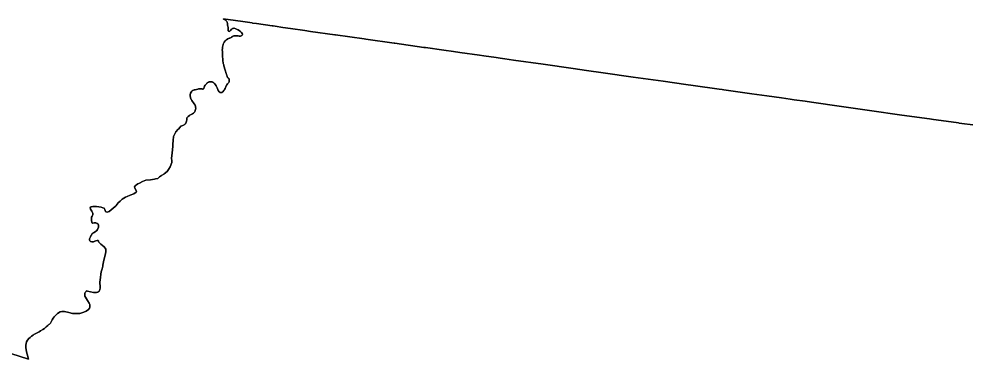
# Model space of a CAD drawing. Header units: inches. Extents: x 141448 to 685535, y 3466439 to 4099221.
# Drawn here: x 381491 to 432422, y 3749841 to 3768114 of the extents above; entities that cross this region are included whole.
import ezdxf

# ---------------------------------------------------------------- set-up
doc = ezdxf.new("R2010")
doc.units = ezdxf.units.IN
doc.header["$MEASUREMENT"] = 0
doc.layers.add('az_county', color=7, linetype='Continuous')

msp = doc.modelspace()

# ---------------------------------------------------------------- linework, layer by layer
at = {"layer": 'az_county'}
for points in [[(432927.71875, 3762399), (432058.59375, 3762523.25), (432016.78125, 3762529.25), (431624.09375, 3762584.75), (430675.6875, 3762719.75), (430675.6875, 3762714.75), (430461.65625, 3762744.5), (429775.9375, 3762840.25), (428849.15625, 3762971.5), (427354.5625, 3763183), (425730.34375, 3763412.75), (424109.625, 3763642.25), (423774.8125, 3763689.75), (423174.40625, 3763773.75), (422956.125, 3763804.5), (422729.21875, 3763836), (422498.03125, 3763868.5), (421715.8125, 3763978.5), (420894.53125, 3764094), (419394.78125, 3764304.5), (419301.1875, 3764317.75), (419144.875, 3764344.5), (417740.6875, 3764538.5), (417345.5, 3764593), (416130.1875, 3764765.75), (414513.1875, 3764995.5), (412909.75, 3765223.75), (412018.96875, 3765350.5), (411290.96875, 3765453.5), (409677.84375, 3765682.5), (408092.46875, 3765907), (407617.71875, 3765972.25), (407361.53125, 3766010), (407157.3125, 3766040.25), (406487.71875, 3766135.5), (406254.3125, 3766168.75), (405204.1875, 3766315.5), (404861.5, 3766363.25), (404347, 3766435), (403344.5, 3766577.5), (403270.40625, 3766587.75), (401696.5625, 3766809.25), (401663.46875, 3766813.75), (400140.34375, 3767028.5), (400053.9375, 3767040.5), (398517.40625, 3767258), (398473.59375, 3767264), (397168.09375, 3767447.5), (396866.3125, 3767491.5), (396093.78125, 3767604), (395683.65625, 3767661.75), (395261.78125, 3767721.5), (395159.65625, 3767736), (395111.375, 3767743), (394259.4375, 3767865.25), (394052.25, 3767895), (394024.4375, 3767899), (393651.53125, 3767952), (393009.75, 3768043.5), (392601.9375, 3768098.5), (392486.34375, 3768114.25), (392499.625, 3768097), (392529.4375, 3768091), (392582.34375, 3768068.75), (392616.34375, 3768047.25), (392642.4375, 3768018.5), (392665.4375, 3767984), (392686.03125, 3767939.5), (392697.34375, 3767871), (392698.9375, 3767816.75), (392706.03125, 3767775.75), (392721.125, 3767732.5), (392728.34375, 3767703.5), (392734.9375, 3767669.5), (392737.84375, 3767634.5), (392741.84375, 3767576.5), (392741.75, 3767551), (392736.25, 3767521.5), (392740.34375, 3767497.25), (392746.34375, 3767477), (392765.125, 3767452.5), (392792.53125, 3767443.25), (392823.03125, 3767450.5), (392870.03125, 3767499), (392928.25, 3767564.25), (392953.25, 3767581.25), (392976.34375, 3767594.5), (393011.75, 3767607.5), (393048.9375, 3767615.75), (393069.75, 3767617), (393156.03125, 3767585), (393228.34375, 3767551.5), (393279.4375, 3767526.5), (393348.75, 3767482), (393402.125, 3767441), (393424.53125, 3767420.75), (393462.25, 3767382), (393491.84375, 3767341.75), (393504.53125, 3767310.5), (393505.75, 3767283.5), (393496.34375, 3767246.5), (393481.75, 3767228.25), (393447.53125, 3767208), (393400.53125, 3767195), (393336.03125, 3767193.5), (393273.9375, 3767201.5), (393214.84375, 3767209), (393097.34375, 3767212), (393064.4375, 3767210.25), (393041.9375, 3767206.5), (393012.03125, 3767198.25), (392982.75, 3767177), (392924.03125, 3767129), (392896.625, 3767111.25), (392864.84375, 3767096), (392827.75, 3767084.75), (392799.625, 3767075), (392766.03125, 3767061.75), (392722.25, 3767041.75), (392655.625, 3766998), (392625, 3766978.5), (392600.71875, 3766960.5), (392573.21875, 3766936), (392533.3125, 3766875), (392506.3125, 3766830), (392492.8125, 3766797.75), (392481.71875, 3766763.5), (392475, 3766739), (392457.59375, 3766668.5), (392444.5, 3766596.5), (392439, 3766567.75), (392434.59375, 3766539), (392430.21875, 3766506), (392427.59375, 3766457.25), (392429.71875, 3766362), (392431.3125, 3766330.75), (392431.8125, 3766296), (392436.40625, 3766213.5), (392438.3125, 3766170), (392440.3125, 3766126.25), (392442.5, 3766061.5), (392448.90625, 3765985.75), (392456.5, 3765886.75), (392460.71875, 3765859.25), (392463.59375, 3765830), (392470.71875, 3765790.25), (392476.3125, 3765756), (392480.8125, 3765728.5), (392500, 3765654), (392517.5, 3765595.25), (392530.09375, 3765542.5), (392564.90625, 3765423), (392583, 3765364), (392635.3125, 3765191), (392653.40625, 3765139.25), (392675, 3765075), (392686.5, 3765038.25), (392693.09375, 3765006), (392697.21875, 3764985.75), (392703.8125, 3764962), (392736, 3764936.75), (392767.71875, 3764927), (392787.09375, 3764905.5), (392797.71875, 3764823.5), (392796.3125, 3764757.5), (392791.3125, 3764728.5), (392774.71875, 3764699.5), (392757.59375, 3764679), (392709.3125, 3764625.5), (392667.71875, 3764577.5), (392656.90625, 3764560), (392647.5, 3764545), (392630.3125, 3764512), (392573.8125, 3764386), (392545.5, 3764323.75), (392530.21875, 3764296.5), (392514.90625, 3764272.5), (392457.3125, 3764198.25), (392443.21875, 3764185.5), (392427.3125, 3764174.5), (392410.3125, 3764166), (392394.21875, 3764158.5), (392373.5, 3764156.5), (392354.40625, 3764155.25), (392335.40625, 3764156.75), (392316.71875, 3764160.75), (392298.8125, 3764167.25), (392281.90625, 3764176.25), (392258.21875, 3764194.75), (392209.21875, 3764268.25), (392182.5, 3764320.25), (392142.71875, 3764414.5), (392092.5, 3764512.25), (392058, 3764568), (392006.71875, 3764640.5), (391999.3125, 3764651.25), (391953.21875, 3764698), (391936.71875, 3764707.5), (391919.71875, 3764716.5), (391902.21875, 3764724), (391884.21875, 3764730.25), (391865.8125, 3764735.5), (391847.09375, 3764739.25), (391828.21875, 3764742), (391809.21875, 3764743.5), (391790, 3764743.5), (391771, 3764742.5), (391752, 3764740), (391733.3125, 3764736.25), (391714.8125, 3764731.5), (391696.71875, 3764725.25), (391679.0625, 3764718), (391661.96875, 3764709.5), (391645.375, 3764700), (391629.5625, 3764689.25), (391614.46875, 3764677.5), (391600.1875, 3764665), (391586.78125, 3764651.25), (391574.28125, 3764637), (391556.375, 3764612), (391529.6875, 3764575.75), (391512.875, 3764553), (391477.375, 3764509), (391458.96875, 3764472.5), (391444.78125, 3764426), (391433.6875, 3764394), (391430.1875, 3764375), (391420.1875, 3764359), (391405.1875, 3764347.5), (391386.96875, 3764342), (391367.96875, 3764343), (391348.96875, 3764352.5), (391284.96875, 3764364), (391203.375, 3764357.5), (391149.1875, 3764351.5), (391107.1875, 3764346.25), (391047.375, 3764327), (390971.1875, 3764310.75), (390912.0625, 3764301.75), (390873.6875, 3764293.5), (390822.375, 3764267.25), (390783.28125, 3764227.75), (390749.6875, 3764184.5), (390725.0625, 3764131.5), (390706.46875, 3764044.25), (390701.375, 3763987), (390702.46875, 3763954), (390708.46875, 3763921), (390715.5625, 3763884.25), (390754.78125, 3763790), (390770.46875, 3763762), (390789.28125, 3763728.25), (390828.6875, 3763672.5), (390882.5625, 3763599.5), (390921.96875, 3763549.5), (390958.28125, 3763484.5), (390980.6875, 3763433.75), (390992.5625, 3763380), (390997.78125, 3763312.75), (390989.0625, 3763248.75), (390976.0625, 3763190.75), (390945.375, 3763131.5), (390917.78125, 3763093.25), (390898.28125, 3763073), (390875.6875, 3763053.75), (390826.78125, 3763018.5), (390756.0625, 3762980.25), (390748.0625, 3762980.25), (390714.46875, 3762961.5), (390684.6875, 3762948), (390655.96875, 3762933), (390588.1875, 3762882), (390548.34375, 3762837), (390526.4375, 3762794.75), (390514.25, 3762749), (390517.25, 3762693), (390503.65625, 3762628.75), (390487.53125, 3762564.5), (390451.9375, 3762487), (390417.65625, 3762459.5), (390371.03125, 3762420), (390304.53125, 3762389.5), (390203.75, 3762349), (390135.75, 3762288), (390064.53125, 3762193.25), (390059.15625, 3762186), (389932.4375, 3762057), (389867.4375, 3761947), (389793.75, 3761805), (389782.84375, 3761588), (389769.15625, 3761382), (389761.9375, 3761272.5), (389728.65625, 3760908), (389694.96875, 3760641), (389708.6875, 3760496.5), (389703.46875, 3760396.5), (389623.46875, 3760170), (389528.0625, 3760024.75), (389462.96875, 3759926), (389303.28125, 3759799), (389273.1875, 3759778), (389163.75, 3759701), (389105.4375, 3759669), (389051.84375, 3759639.75), (389013.25, 3759603), (389002.25, 3759569), (388967.34375, 3759547), (388841.53125, 3759524), (388776.75, 3759512), (388559.9375, 3759476), (388322.9375, 3759446.5), (388126.75, 3759372), (387972.03125, 3759288.5), (387881.65625, 3759257.5), (387806.34375, 3759203.5), (387753.15625, 3759161), (387708.34375, 3759087), (387727.75, 3759029), (387803.15625, 3758888), (387807.25, 3758833.75), (387790.65625, 3758800), (387675.03125, 3758724.75), (387477.65625, 3758647.5), (387307.15625, 3758570.5), (387228.15625, 3758532.5), (387127.9375, 3758484.75), (387044.75, 3758427), (386929.15625, 3758326.25), (386818.4375, 3758241), (386717.25, 3758096.5), (386696.4375, 3758062.25), (386673.25, 3758043), (386350.625, 3757772.75), (386242.5, 3757739.25), (386171.125, 3757745), (386152.8125, 3757775), (386106.71875, 3757879.75), (386067.8125, 3757948.25), (386002.40625, 3757970.25), (385909.21875, 3758001.75), (385663.21875, 3758031.25), (385592.125, 3758034), (385460.5, 3758039.5), (385368.90625, 3758027.5), (385321.125, 3757980), (385335.625, 3757899.25), (385412.21875, 3757794.75), (385451.125, 3757712.75), (385460.125, 3757652.75), (385456.90625, 3757583.75), (385429.90625, 3757519.5), (385390.625, 3757470.25), (385389.21875, 3757379.25), (385399.71875, 3757301.25), (385415.625, 3757185.25), (385471, 3757150.25), (385530.90625, 3757167.25), (385587.21875, 3757158), (385618.8125, 3757153), (385696.21875, 3757121), (385746.8125, 3757082.25), (385771.71875, 3757038.75), (385771, 3756985.25), (385764.71875, 3756924), (385707.625, 3756794), (385680, 3756750.25), (385584.625, 3756683.75), (385495.90625, 3756622.25), (385437.21875, 3756578.25), (385388.40625, 3756499.25), (385381.40625, 3756488.25), (385343.90625, 3756413), (385299.21875, 3756340.25), (385290.625, 3756307.25), (385287.3125, 3756244.5), (385306.125, 3756186.25), (385346.90625, 3756148.25), (385403.125, 3756137.75), (385495.3125, 3756146.75), (385578.5, 3756173.75), (385633.40625, 3756191.75), (385699.40625, 3756206.25), (385742.125, 3756201.75), (385766.5, 3756191.75), (385773.71875, 3756149.25), (385792.65625, 3756116), (385818.15625, 3756081.25), (385891.25, 3756019.75), (386072.25, 3755867.75), (386165.9375, 3755750.75), (386166.75, 3755705.25), (386167.53125, 3755660.25), (386166.75, 3755595), (386127.84375, 3755424), (386063.03125, 3755157.75), (386005.9375, 3754883.75), (385993.75, 3754825.25), (385959.84375, 3754681.75), (385919.75, 3754529.75), (385896.25, 3754405.25), (385870.15625, 3754217.75), (385846.25, 3753980), (385852.9375, 3753705.75), (385850.9375, 3753668.25), (385835.4375, 3753566.25), (385807.15625, 3753491.75), (385751.4375, 3753444.75), (385725.25, 3753430.25), (385657.4375, 3753415.25), (385579.25, 3753413.5), (385541.84375, 3753417.75), (385505.34375, 3753422.25), (385178.9375, 3753496.5), (385142.9375, 3753500.25), (385114.15625, 3753494.75), (385081.15625, 3753458.75), (385048.03125, 3753408.75), (385038.15625, 3753374.75), (385034.65625, 3753279.75), (385033.53125, 3753250.5), (385042.65625, 3753212.75), (385066.25, 3753161.25), (385186.15625, 3752994.25), (385274.9375, 3752850.25), (385299.75, 3752766.5), (385309.25, 3752645.25), (385304.84375, 3752604.5), (385290.15625, 3752570.25), (385226.9375, 3752494.75), (385106.4375, 3752411.75), (384980.53125, 3752351.75), (384757.53125, 3752295.5), (384650.65625, 3752281.75), (384472.9375, 3752287), (384366.65625, 3752296.25), (384171.125, 3752339.75), (383942.3125, 3752392), (383913.71875, 3752395), (383845.8125, 3752402.25), (383797, 3752399.25), (383708.125, 3752374.25), (383564.90625, 3752283.75), (383469.21875, 3752197.25), (383391.3125, 3752110.5), (383335.71875, 3752044.75), (383281.71875, 3751948.75), (383227.71875, 3751847.5), (383184.40625, 3751776.75), (383125.71875, 3751718.75), (383106.625, 3751700.25), (383050.71875, 3751645.5), (382961.625, 3751573.75), (382856.8125, 3751489.25), (382773.71875, 3751436), (382656, 3751355.5), (382569.21875, 3751301.75), (382464.71875, 3751251.75), (382362, 3751202.75), (382289.8125, 3751153.75), (382252.8125, 3751129), (382164.90625, 3751065.75), (382089.1875, 3750999.75), (382021.96875, 3750937), (381956.875, 3750850.75), (381900.875, 3750756.75), (381872.96875, 3750675.25), (381863.375, 3750584.75), (381860.46875, 3750503.5), (381863.375, 3750449.75), (381873.46875, 3750349.5), (381896.71875, 3750220.75), (381928.625, 3750106.75), (382003.21875, 3749840.75), (381063.09375, 3750133)], [(381063.09375, 3750133), (382003.21875, 3749840.75), (381928.625, 3750106.75), (381896.71875, 3750220.75), (381873.46875, 3750349.5), (381863.375, 3750449.75), (381860.46875, 3750503.5), (381863.375, 3750584.75), (381872.96875, 3750675.25), (381900.875, 3750756.75), (381956.875, 3750850.75), (382021.96875, 3750937), (382089.1875, 3750999.75), (382164.90625, 3751065.75), (382252.8125, 3751129), (382289.8125, 3751153.75), (382362, 3751202.75), (382464.71875, 3751251.75), (382569.21875, 3751301.75), (382656, 3751355.5), (382773.71875, 3751436), (382856.8125, 3751489.25), (382961.625, 3751573.75), (383050.71875, 3751645.5), (383106.625, 3751700.25), (383125.71875, 3751718.75), (383184.40625, 3751776.75), (383227.71875, 3751847.5), (383281.71875, 3751948.75), (383335.71875, 3752044.75), (383391.3125, 3752110.5), (383469.21875, 3752197.25), (383564.90625, 3752283.75), (383708.125, 3752374.25), (383797, 3752399.25), (383845.8125, 3752402.25), (383913.71875, 3752395), (383942.3125, 3752392), (384171.125, 3752339.75), (384366.65625, 3752296.25), (384472.9375, 3752287), (384650.65625, 3752281.75), (384757.53125, 3752295.5), (384980.53125, 3752351.75), (385106.4375, 3752411.75), (385226.9375, 3752494.75), (385290.15625, 3752570.25), (385304.84375, 3752604.5), (385309.25, 3752645.25), (385299.75, 3752766.5), (385274.9375, 3752850.25), (385186.15625, 3752994.25), (385066.25, 3753161.25), (385042.65625, 3753212.75), (385033.53125, 3753250.5), (385034.65625, 3753279.75), (385038.15625, 3753374.75), (385048.03125, 3753408.75), (385081.15625, 3753458.75), (385114.15625, 3753494.75), (385142.9375, 3753500.25), (385178.9375, 3753496.5), (385505.34375, 3753422.25), (385541.84375, 3753417.75), (385579.25, 3753413.5), (385657.4375, 3753415.25), (385725.25, 3753430.25), (385751.4375, 3753444.75), (385807.15625, 3753491.75), (385835.4375, 3753566.25), (385850.9375, 3753668.25), (385852.9375, 3753705.75), (385846.25, 3753980), (385870.15625, 3754217.75), (385896.25, 3754405.25), (385919.75, 3754529.75), (385959.84375, 3754681.75), (385993.75, 3754825.25), (386005.9375, 3754883.75), (386063.03125, 3755157.75), (386127.84375, 3755424), (386166.75, 3755595), (386167.53125, 3755660.25), (386166.75, 3755705.25), (386165.9375, 3755750.75), (386072.25, 3755867.75), (385891.25, 3756019.75), (385818.15625, 3756081.25), (385792.65625, 3756116), (385773.71875, 3756149.25), (385766.5, 3756191.75), (385742.125, 3756201.75), (385699.40625, 3756206.25), (385633.40625, 3756191.75), (385578.5, 3756173.75), (385495.3125, 3756146.75), (385403.125, 3756137.75), (385346.90625, 3756148.25), (385306.125, 3756186.25), (385287.3125, 3756244.5), (385290.625, 3756307.25), (385299.21875, 3756340.25), (385343.90625, 3756413), (385381.40625, 3756488.25), (385388.40625, 3756499.25), (385437.21875, 3756578.25), (385495.90625, 3756622.25), (385584.625, 3756683.75), (385680, 3756750.25), (385707.625, 3756794), (385764.71875, 3756924), (385771, 3756985.25), (385771.71875, 3757038.75), (385746.8125, 3757082.25), (385696.21875, 3757121), (385618.8125, 3757153), (385587.21875, 3757158), (385530.90625, 3757167.25), (385471, 3757150.25), (385415.625, 3757185.25), (385399.71875, 3757301.25), (385389.21875, 3757379.25), (385390.625, 3757470.25), (385429.90625, 3757519.5), (385456.90625, 3757583.75), (385460.125, 3757652.75), (385451.125, 3757712.75), (385412.21875, 3757794.75), (385335.625, 3757899.25), (385321.125, 3757980), (385368.90625, 3758027.5), (385460.5, 3758039.5), (385592.125, 3758034), (385663.21875, 3758031.25), (385909.21875, 3758001.75), (386002.40625, 3757970.25), (386067.8125, 3757948.25), (386106.71875, 3757879.75), (386152.8125, 3757775), (386171.125, 3757745), (386242.5, 3757739.25), (386350.625, 3757772.75), (386673.25, 3758043), (386696.4375, 3758062.25), (386717.25, 3758096.5), (386818.4375, 3758241), (386929.15625, 3758326.25), (387044.75, 3758427), (387127.9375, 3758484.75), (387228.15625, 3758532.5), (387307.15625, 3758570.5), (387477.65625, 3758647.5), (387675.03125, 3758724.75), (387790.65625, 3758800), (387807.25, 3758833.75), (387803.15625, 3758888), (387727.75, 3759029), (387708.34375, 3759087), (387753.15625, 3759161), (387806.34375, 3759203.5), (387881.65625, 3759257.5), (387972.03125, 3759288.5), (388126.75, 3759372), (388322.9375, 3759446.5), (388559.9375, 3759476), (388776.75, 3759512), (388841.53125, 3759524), (388967.34375, 3759547), (389002.25, 3759569), (389013.25, 3759603), (389051.84375, 3759639.75), (389105.4375, 3759669), (389163.75, 3759701), (389273.1875, 3759778), (389303.28125, 3759799), (389462.96875, 3759926), (389528.0625, 3760024.75), (389623.46875, 3760170), (389703.46875, 3760396.5), (389708.6875, 3760496.5), (389694.96875, 3760641), (389728.65625, 3760908), (389761.9375, 3761272.5), (389769.15625, 3761382), (389782.84375, 3761588), (389793.75, 3761805), (389867.4375, 3761947), (389932.4375, 3762057), (390059.15625, 3762186), (390064.53125, 3762193.25), (390135.75, 3762288), (390203.75, 3762349), (390304.53125, 3762389.5), (390371.03125, 3762420), (390417.65625, 3762459.5), (390451.9375, 3762487), (390487.53125, 3762564.5), (390503.65625, 3762628.75), (390517.25, 3762693), (390514.25, 3762749), (390526.4375, 3762794.75), (390548.34375, 3762837), (390588.1875, 3762882), (390655.96875, 3762933), (390684.6875, 3762948), (390714.46875, 3762961.5), (390748.0625, 3762980.25), (390756.0625, 3762980.25), (390826.78125, 3763018.5), (390875.6875, 3763053.75), (390898.28125, 3763073), (390917.78125, 3763093.25), (390945.375, 3763131.5), (390976.0625, 3763190.75), (390989.0625, 3763248.75), (390997.78125, 3763312.75), (390992.5625, 3763380), (390980.6875, 3763433.75), (390958.28125, 3763484.5), (390921.96875, 3763549.5), (390882.5625, 3763599.5), (390828.6875, 3763672.5), (390789.28125, 3763728.25), (390770.46875, 3763762), (390754.78125, 3763790), (390715.5625, 3763884.25), (390708.46875, 3763921), (390702.46875, 3763954), (390701.375, 3763987), (390706.46875, 3764044.25), (390725.0625, 3764131.5), (390749.6875, 3764184.5), (390783.28125, 3764227.75), (390822.375, 3764267.25), (390873.6875, 3764293.5), (390912.0625, 3764301.75), (390971.1875, 3764310.75), (391047.375, 3764327), (391107.1875, 3764346.25), (391149.1875, 3764351.5), (391203.375, 3764357.5), (391284.96875, 3764364), (391348.96875, 3764352.5), (391367.96875, 3764343), (391386.96875, 3764342), (391405.1875, 3764347.5), (391420.1875, 3764359), (391430.1875, 3764375), (391433.6875, 3764394), (391444.78125, 3764426), (391458.96875, 3764472.5), (391477.375, 3764509), (391512.875, 3764553), (391529.6875, 3764575.75), (391556.375, 3764612), (391574.28125, 3764637), (391586.78125, 3764651.25), (391600.1875, 3764665), (391614.46875, 3764677.5), (391629.5625, 3764689.25), (391645.375, 3764700), (391661.96875, 3764709.5), (391679.0625, 3764718), (391696.71875, 3764725.25), (391714.8125, 3764731.5), (391733.3125, 3764736.25), (391752, 3764740), (391771, 3764742.5), (391790, 3764743.5), (391809.21875, 3764743.5), (391828.21875, 3764742), (391847.09375, 3764739.25), (391865.8125, 3764735.5), (391884.21875, 3764730.25), (391902.21875, 3764724), (391919.71875, 3764716.5), (391936.71875, 3764707.5), (391953.21875, 3764698), (391999.3125, 3764651.25), (392006.71875, 3764640.5), (392058, 3764568), (392092.5, 3764512.25), (392142.71875, 3764414.5), (392182.5, 3764320.25), (392209.21875, 3764268.25), (392258.21875, 3764194.75), (392281.90625, 3764176.25), (392298.8125, 3764167.25), (392316.71875, 3764160.75), (392335.40625, 3764156.75), (392354.40625, 3764155.25), (392373.5, 3764156.5), (392394.21875, 3764158.5), (392410.3125, 3764166), (392427.3125, 3764174.5), (392443.21875, 3764185.5), (392457.3125, 3764198.25), (392514.90625, 3764272.5), (392530.21875, 3764296.5), (392545.5, 3764323.75), (392573.8125, 3764386), (392630.3125, 3764512), (392647.5, 3764545), (392656.90625, 3764560), (392667.71875, 3764577.5), (392709.3125, 3764625.5), (392757.59375, 3764679), (392774.71875, 3764699.5), (392791.3125, 3764728.5), (392796.3125, 3764757.5), (392797.71875, 3764823.5), (392787.09375, 3764905.5), (392767.71875, 3764927), (392736, 3764936.75), (392703.8125, 3764962), (392697.21875, 3764985.75), (392693.09375, 3765006), (392686.5, 3765038.25), (392675, 3765075), (392653.40625, 3765139.25), (392635.3125, 3765191), (392583, 3765364), (392564.90625, 3765423), (392530.09375, 3765542.5), (392517.5, 3765595.25), (392500, 3765654), (392480.8125, 3765728.5), (392476.3125, 3765756), (392470.71875, 3765790.25), (392463.59375, 3765830), (392460.71875, 3765859.25), (392456.5, 3765886.75), (392448.90625, 3765985.75), (392442.5, 3766061.5), (392440.3125, 3766126.25), (392438.3125, 3766170), (392436.40625, 3766213.5), (392431.8125, 3766296), (392431.3125, 3766330.75), (392429.71875, 3766362), (392427.59375, 3766457.25), (392430.21875, 3766506), (392434.59375, 3766539), (392439, 3766567.75), (392444.5, 3766596.5), (392457.59375, 3766668.5), (392475, 3766739), (392481.71875, 3766763.5), (392492.8125, 3766797.75), (392506.3125, 3766830), (392533.3125, 3766875), (392573.21875, 3766936), (392600.71875, 3766960.5), (392625, 3766978.5), (392655.625, 3766998), (392722.25, 3767041.75), (392766.03125, 3767061.75), (392799.625, 3767075), (392827.75, 3767084.75), (392864.84375, 3767096), (392896.625, 3767111.25), (392924.03125, 3767129), (392982.75, 3767177), (393012.03125, 3767198.25), (393041.9375, 3767206.5), (393064.4375, 3767210.25), (393097.34375, 3767212), (393214.84375, 3767209), (393273.9375, 3767201.5), (393336.03125, 3767193.5), (393400.53125, 3767195), (393447.53125, 3767208), (393481.75, 3767228.25), (393496.34375, 3767246.5), (393505.75, 3767283.5), (393504.53125, 3767310.5), (393491.84375, 3767341.75), (393462.25, 3767382), (393424.53125, 3767420.75), (393402.125, 3767441), (393348.75, 3767482), (393279.4375, 3767526.5), (393228.34375, 3767551.5), (393156.03125, 3767585), (393069.75, 3767617), (393048.9375, 3767615.75), (393011.75, 3767607.5), (392976.34375, 3767594.5), (392953.25, 3767581.25), (392928.25, 3767564.25), (392870.03125, 3767499), (392823.03125, 3767450.5), (392792.53125, 3767443.25), (392765.125, 3767452.5), (392746.34375, 3767477), (392740.34375, 3767497.25), (392736.25, 3767521.5), (392741.75, 3767551), (392741.84375, 3767576.5), (392737.84375, 3767634.5), (392734.9375, 3767669.5), (392728.34375, 3767703.5), (392721.125, 3767732.5), (392706.03125, 3767775.75), (392698.9375, 3767816.75), (392697.34375, 3767871), (392686.03125, 3767939.5), (392665.4375, 3767984), (392642.4375, 3768018.5), (392616.34375, 3768047.25), (392582.34375, 3768068.75), (392529.4375, 3768091), (392499.625, 3768097), (392486.34375, 3768114.25), (392601.9375, 3768098.5), (393009.75, 3768043.5), (393651.53125, 3767952), (394024.4375, 3767899), (394052.25, 3767895), (394259.4375, 3767865.25), (395111.375, 3767743), (395159.65625, 3767736), (395261.78125, 3767721.5), (395683.65625, 3767661.75), (396093.78125, 3767604), (396866.3125, 3767491.5), (397168.09375, 3767447.5), (398473.59375, 3767264), (398517.40625, 3767258), (400053.9375, 3767040.5), (400140.34375, 3767028.5), (401663.46875, 3766813.75), (401696.5625, 3766809.25), (403270.40625, 3766587.75), (403344.5, 3766577.5), (404347, 3766435), (404861.5, 3766363.25), (405204.1875, 3766315.5), (406254.3125, 3766168.75), (406487.71875, 3766135.5), (407157.3125, 3766040.25), (407361.53125, 3766010), (407617.71875, 3765972.25), (408092.46875, 3765907), (409677.84375, 3765682.5), (411290.96875, 3765453.5), (412018.96875, 3765350.5), (412909.75, 3765223.75), (414513.1875, 3764995.5), (416130.1875, 3764765.75), (417345.5, 3764593), (417740.6875, 3764538.5), (419144.875, 3764344.5), (419301.1875, 3764317.75), (419394.78125, 3764304.5), (420894.53125, 3764094), (421715.8125, 3763978.5), (422498.03125, 3763868.5), (422729.21875, 3763836), (422956.125, 3763804.5), (423174.40625, 3763773.75), (423774.8125, 3763689.75), (424109.625, 3763642.25), (425730.34375, 3763412.75), (427354.5625, 3763183), (428849.15625, 3762971.5), (429775.9375, 3762840.25), (430461.65625, 3762744.5), (430675.6875, 3762714.75), (430675.6875, 3762719.75), (431624.09375, 3762584.75), (432016.78125, 3762529.25), (432058.59375, 3762523.25), (432927.71875, 3762399)]]:
    msp.add_lwpolyline(points, dxfattribs=at)

doc.saveas('drawing.dxf')
